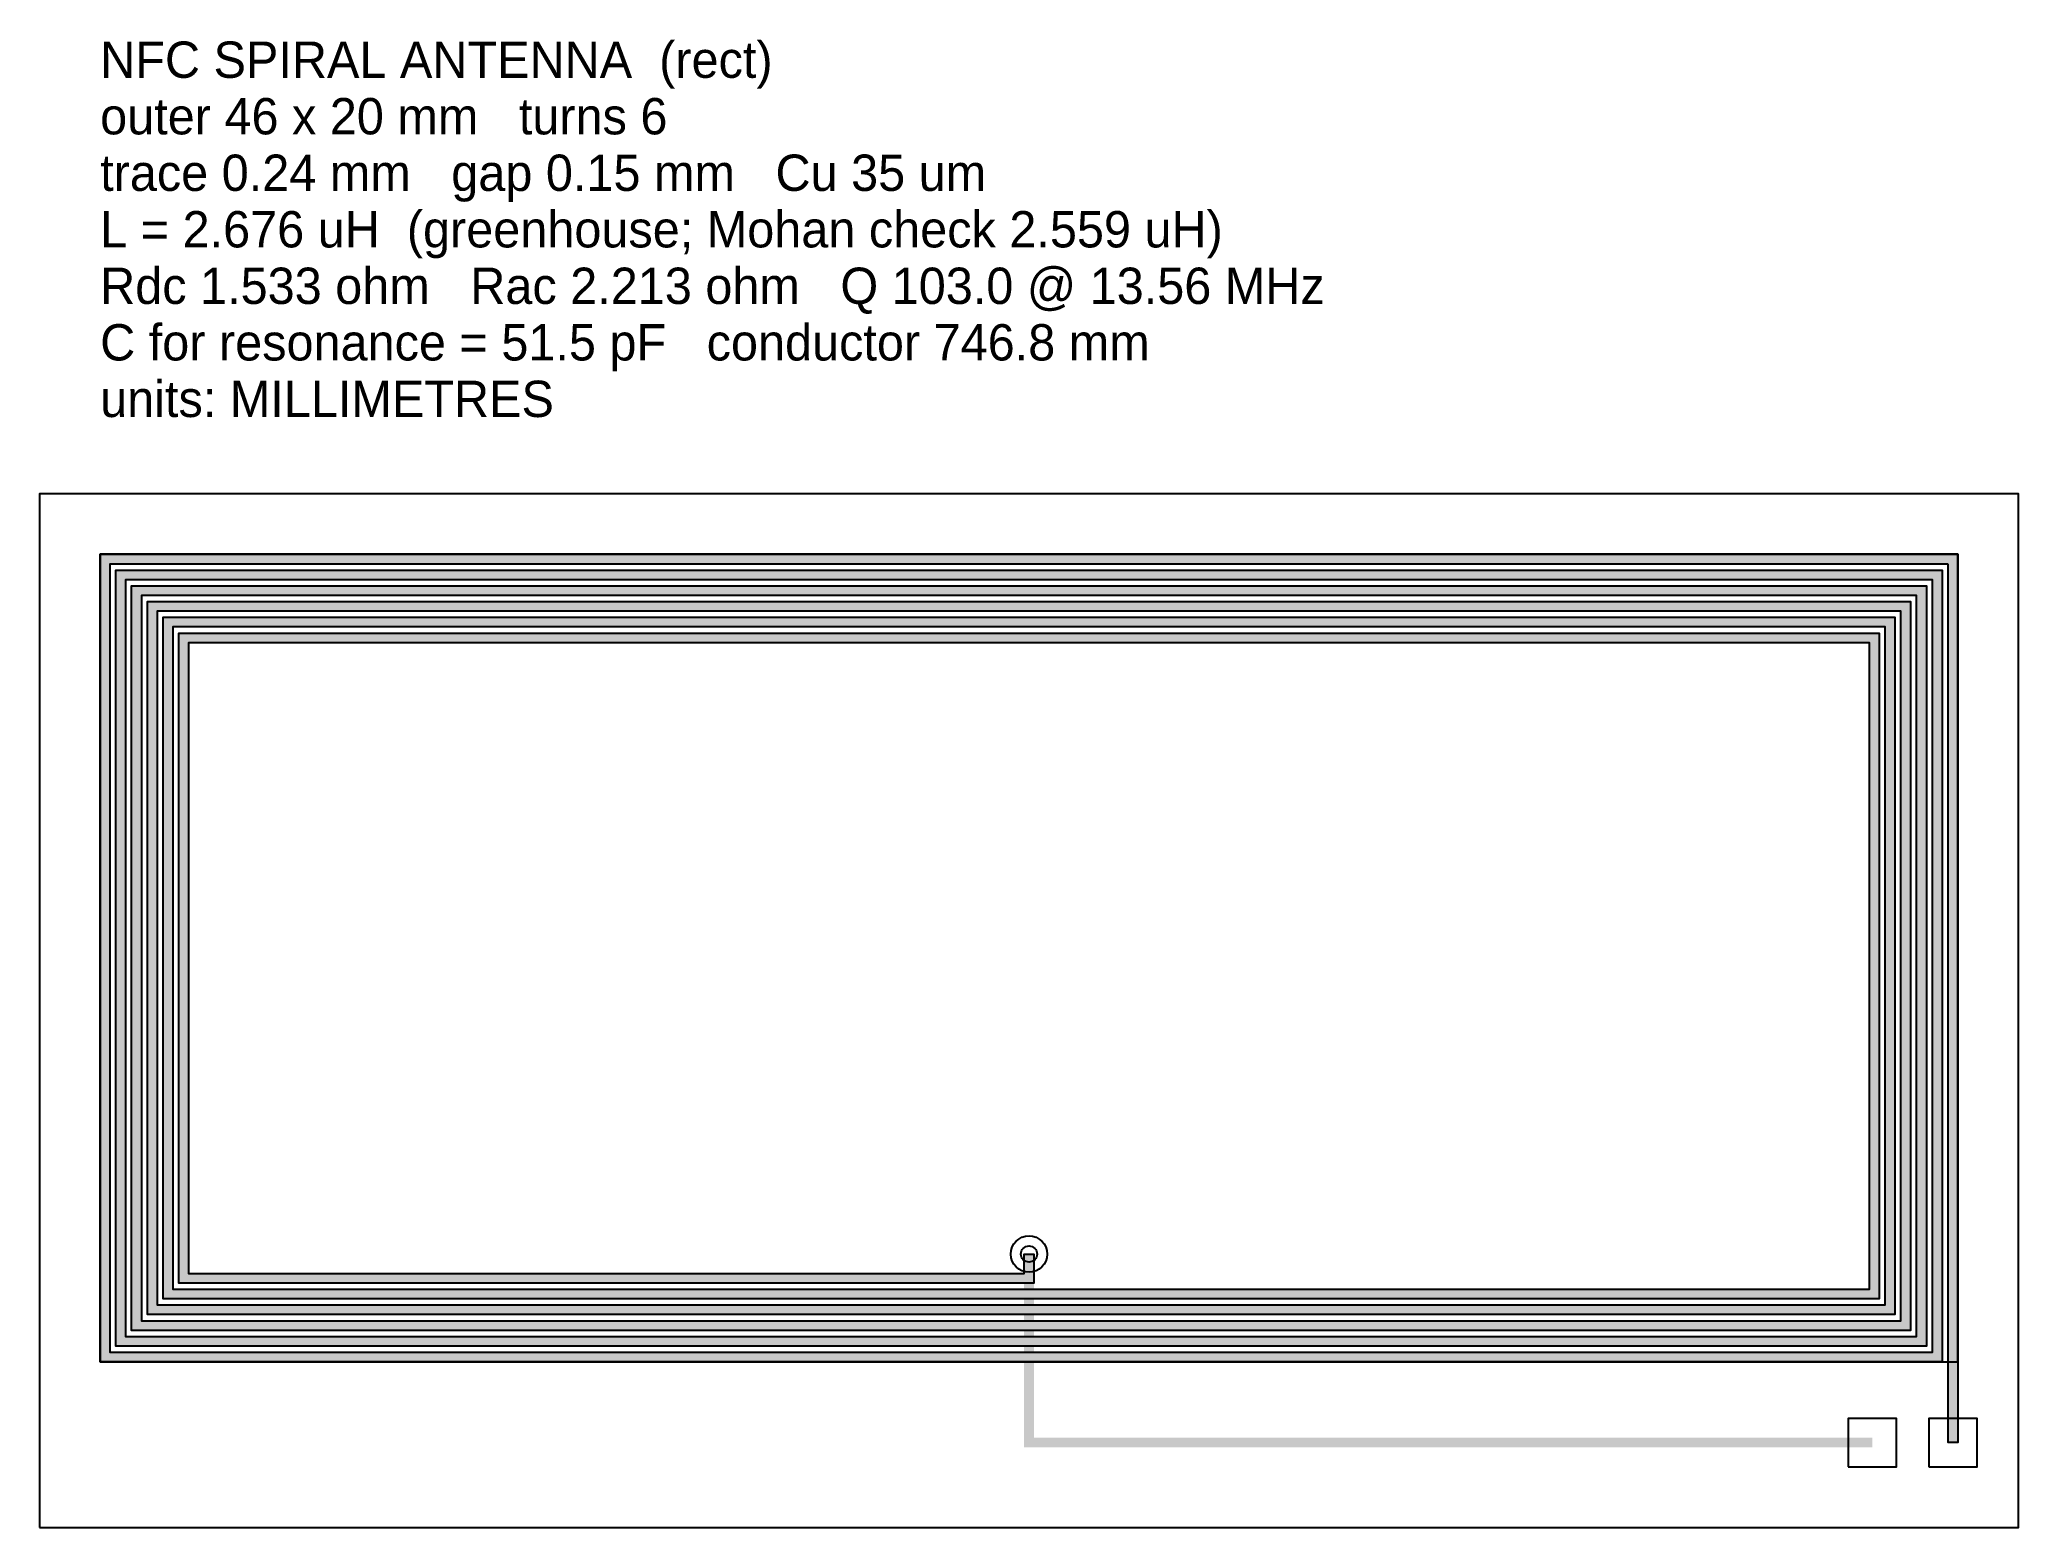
# Model space of a CAD drawing. Header units: millimetres. Extents: x -24.5 to 24.5, y -14.1 to 22.7.
import ezdxf

# ---------------------------------------------------------------- set-up
doc = ezdxf.new("R2010")
doc.units = ezdxf.units.MM
for name, color, linetype in [('ANT_BOTTOM', 1, 'Continuous'), ('ANT_CENTERLINE', 5, 'Continuous'), ('ANT_COPPER', 3, 'Continuous'), ('ANT_COPPER_HATCH', 3, 'Continuous'), ('ANT_INFO', 4, 'Continuous'), ('ANT_KEEPOUT', 8, 'Continuous'), ('ANT_PADS', 2, 'Continuous'), ('ANT_VIA', 6, 'Continuous'), ('BOARD_OUTLINE', 7, 'Continuous')]:
    doc.layers.add(name, color=color, linetype=linetype)

msp = doc.modelspace()

# ---------------------------------------------------------------- hatches: boundary and pattern name
at = {"layer": 'ANT_COPPER_HATCH'}
msp.add_hatch(color=3, dxfattribs=at).paths.add_polyline_path([(22.76, 9.76), (-22.76, 9.76), (-22.76, -9.76), (22.37, -9.76), (22.37, 9.37), (-22.37, 9.37), (-22.37, -9.37), (21.98, -9.37), (21.98, -9.1), (21.98, 8.98), (-21.98, 8.98), (-21.98, -8.98), (21.59, -8.98), (21.59, 8.59), (-21.59, 8.59), (-21.59, -8.59), (21.2, -8.59), (21.2, 8.2), (-21.2, 8.2), (-21.2, -8.2), (20.81, -8.2), (20.81, 7.81), (-20.81, 7.81), (-20.81, -7.81), (-0.12, -7.81), (-0.12, -7.33), (0.12, -7.33), (0.12, -8.05), (-21.05, -8.05), (-21.05, 8.05), (21.05, 8.05), (21.05, -8.44), (-21.44, -8.44), (-21.44, 8.44), (21.44, 8.44), (21.44, -8.83), (-21.83, -8.83), (-21.83, 8.83), (21.83, 8.83), (21.83, -9.22), (-22.22, -9.22), (-22.22, 9.22), (22.22, 9.22), (22.22, -9.1), (22.22, -9.61), (-22.61, -9.61), (-22.61, 9.61), (22.61, 9.61), (22.61, -10), (-23, -10), (-23, 10), (23, 10), (23, -12), (22.76, -12), (22.76, 9.76)])

# ---------------------------------------------------------------- linework, layer by layer
at = {"layer": 'ANT_BOTTOM', "const_width": 0.24}
msp.add_lwpolyline([(0, -7.33), (0, -12), (20.88, -12)], dxfattribs=at)
at = {"layer": 'ANT_CENTERLINE', "const_width": 0.24}
msp.add_lwpolyline([(22.88, -12), (22.88, -9.88), (22.88, 9.88), (-22.88, 9.88), (-22.88, -9.88), (22.49, -9.88), (22.49, -9.49), (22.49, 9.49), (-22.49, 9.49), (-22.49, -9.49), (22.1, -9.49), (22.1, -9.1), (22.1, 9.1), (-22.1, 9.1), (-22.1, -9.1), (21.71, -9.1), (21.71, -8.71), (21.71, 8.71), (-21.71, 8.71), (-21.71, -8.71), (21.32, -8.71), (21.32, -8.32), (21.32, 8.32), (-21.32, 8.32), (-21.32, -8.32), (20.93, -8.32), (20.93, -7.93), (20.93, 7.93), (-20.93, 7.93), (-20.93, -7.93), (0, -7.93), (0, -7.33)], dxfattribs=at)
at = {"layer": 'ANT_COPPER'}
msp.add_lwpolyline([(22.76, 9.76), (-22.76, 9.76), (-22.76, -9.76), (22.37, -9.76), (22.37, 9.37), (-22.37, 9.37), (-22.37, -9.37), (21.98, -9.37), (21.98, -9.1), (21.98, 8.98), (-21.98, 8.98), (-21.98, -8.98), (21.59, -8.98), (21.59, 8.59), (-21.59, 8.59), (-21.59, -8.59), (21.2, -8.59), (21.2, 8.2), (-21.2, 8.2), (-21.2, -8.2), (20.81, -8.2), (20.81, 7.81), (-20.81, 7.81), (-20.81, -7.81), (-0.12, -7.81), (-0.12, -7.33), (0.12, -7.33), (0.12, -8.05), (-21.05, -8.05), (-21.05, 8.05), (21.05, 8.05), (21.05, -8.44), (-21.44, -8.44), (-21.44, 8.44), (21.44, 8.44), (21.44, -8.83), (-21.83, -8.83), (-21.83, 8.83), (21.83, 8.83), (21.83, -9.22), (-22.22, -9.22), (-22.22, 9.22), (22.22, 9.22), (22.22, -9.1), (22.22, -9.61), (-22.61, -9.61), (-22.61, 9.61), (22.61, 9.61), (22.61, -10), (-23, -10), (-23, 10), (23, 10), (23, -12), (22.76, -12), (22.76, 9.76)], close=True, dxfattribs=at)
at = {"layer": 'ANT_KEEPOUT'}
msp.add_lwpolyline([(-23, -10), (23, -10), (23, 10), (-23, 10)], close=True, dxfattribs=at)
at = {"layer": 'ANT_PADS'}
for points in [[(20.28, -12.6), (21.48, -12.6), (21.48, -11.4), (20.28, -11.4)], [(22.28, -12.6), (23.48, -12.6), (23.48, -11.4), (22.28, -11.4)]]:
    msp.add_lwpolyline(points, close=True, dxfattribs=at)
at = {"layer": 'ANT_VIA'}
for radius in [0.45, 0.2]:
    msp.add_circle((0, -7.33), radius, dxfattribs=at)
at = {"layer": 'BOARD_OUTLINE'}
msp.add_lwpolyline([(-24.5, -14.1), (24.5, -14.1), (24.5, 11.5), (-24.5, 11.5)], close=True, dxfattribs=at)

# ---------------------------------------------------------------- texts
at = {"layer": 'ANT_INFO'}
for s, p in [('NFC SPIRAL ANTENNA  (rect)', (-23, 21.8)), ('outer 46 x 20 mm   turns 6', (-23, 20.4)), ('trace 0.24 mm   gap 0.15 mm   Cu 35 um', (-23, 19)), ('L = 2.676 uH  (greenhouse; Mohan check 2.559 uH)', (-23, 17.6)), ('Rdc 1.533 ohm   Rac 2.213 ohm   Q 103.0 @ 13.56 MHz', (-23, 16.2)), ('C for resonance = 51.5 pF   conductor 746.8 mm', (-23, 14.8)), ('units: MILLIMETRES', (-23, 13.4))]:
    msp.add_text(s, height=0.9, dxfattribs=at).set_placement(p)

doc.saveas('drawing.dxf')
